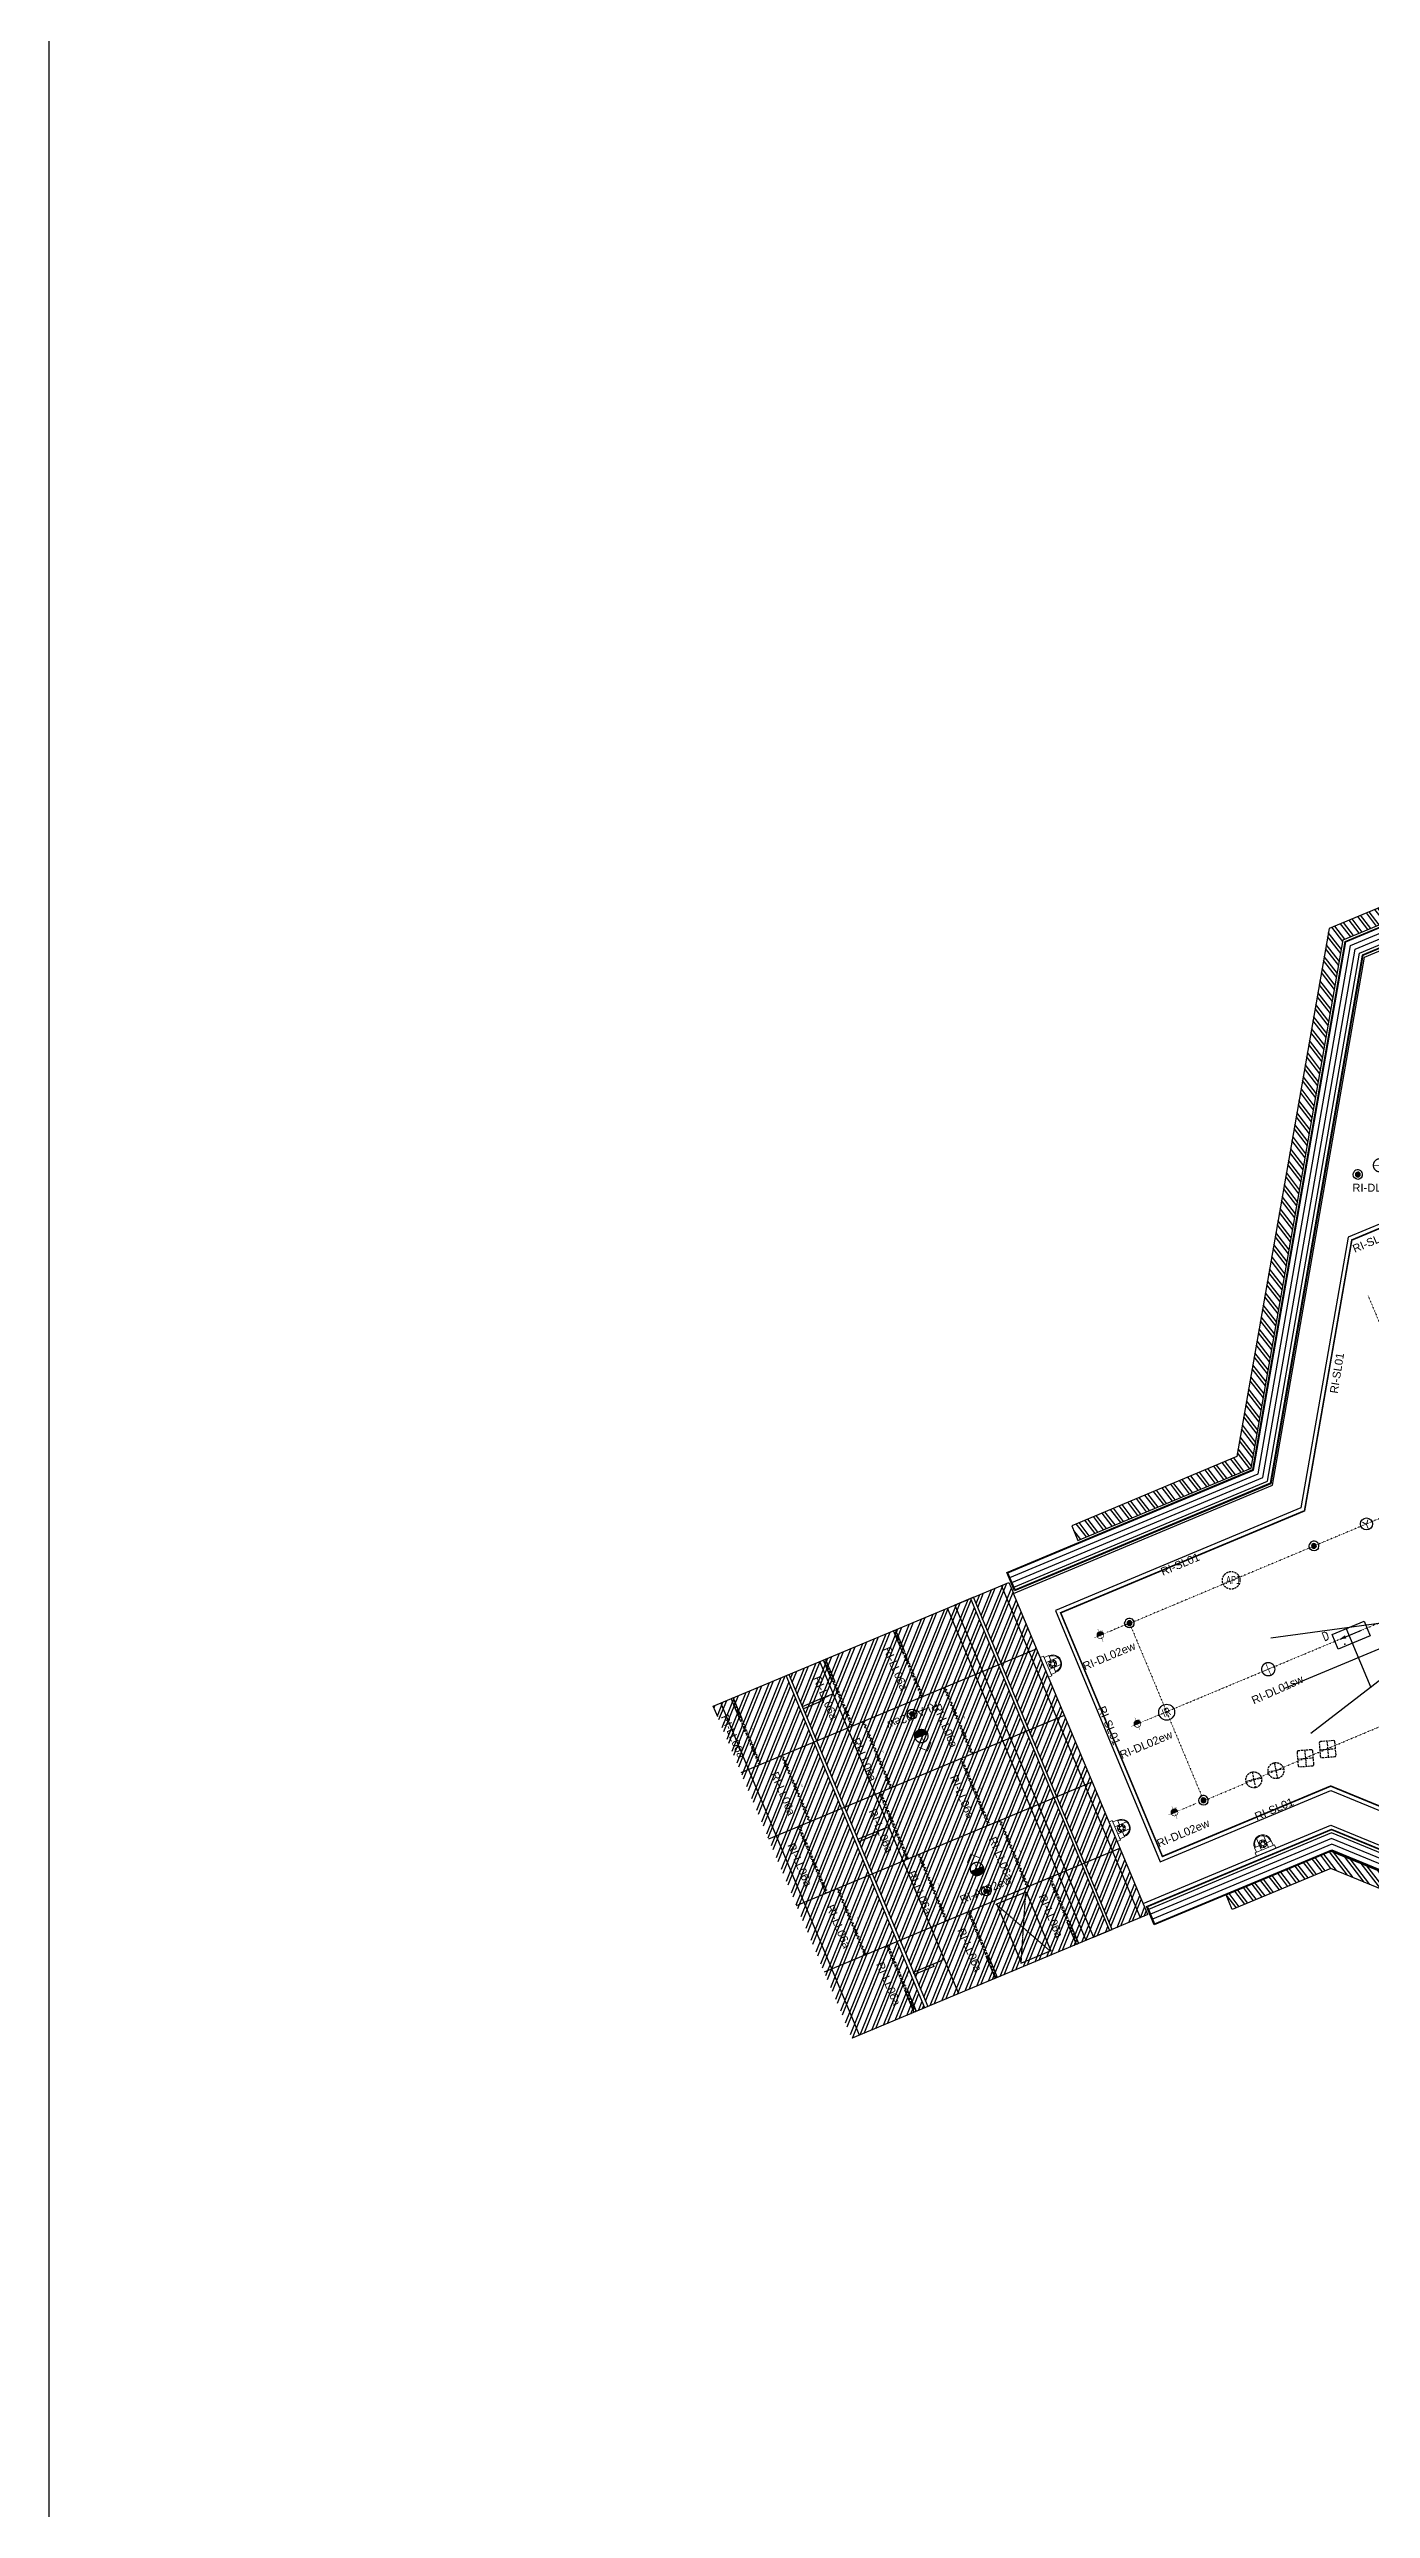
# Model space of a CAD drawing. Header units: millimetres. Extents: x 712803 to 922331, y -1382701 to -1225629.
# Drawn here: x 759855 to 776381, y -1290964 to -1260228 of the extents above; entities that cross this region are included whole.
import ezdxf
from ezdxf.enums import TextEntityAlignment as Align

# ---------------------------------------------------------------- set-up
doc = ezdxf.new("R2010")
doc.units = ezdxf.units.MM
doc.header["$LTSCALE"] = 10
doc.header["$MEASUREMENT"] = 0
for name, pattern in [('ACAD_ISO07W100', [3, 0, -3]), ('CENTER', [50.8, 31.75, -6.35, 6.35, -6.35]), ('DASH', [0.35, 0.25, -0.1])]:
    doc.linetypes.add(name, pattern=pattern)
for name, color, linetype in [('0E-LT-E', 121, 'Continuous'), ('I—平顶-投影仪、监控', 62, 'Continuous'), ('I—平顶—分格线', 8, 'Continuous'), ('I—平顶—喷淋', 21, 'Continuous'), ('I—平顶—填充01(线状)', 8, 'Continuous'), ('I—平顶—暖通', 144, 'Continuous'), ('I—平顶—消防指示灯', 62, 'Continuous'), ('I—平顶—灯具', 62, 'Continuous'), ('I—平顶—烟感', 144, 'Continuous'), ('I—平顶—设备定位尺寸标注', 232, 'Continuous'), ('I—平顶—通讯', 24, 'Continuous'), ('I—平顶—造型', 122, 'Continuous'), ('TSC_lighting', 52, 'Continuous')]:
    doc.layers.add(name, color=color, linetype=linetype)
doc.layers.add('LPA_LIGTFIXR_REF-', color=71, linetype='Continuous', plot=False)
doc.styles.add('_TEL_DIM', font='SIMPLEX', dxfattribs={"width": 0.8, "height": 3.5, "bigfont": 'HZTXT'})
doc.styles.add('ARIAL', font='arial.ttf')
doc.styles.add('hz', font='Microsoft YaHei.ttf', dxfattribs={"width": 0.8, "height": 5})
doc.styles.get("Standard").update_dxf_attribs({"font": 'arial.ttf'})
doc.styles.add('平顶图图例(客房区A2）$0$HZDX', font='ROMANS.shx', dxfattribs={"width": 0.8, "bigfont": 'hztxt.shx'})
doc.styles.add('幼圆', font='SIMYOU.TTF', dxfattribs={"width": 0.7})
doc.dimstyles.new('\\M+19557\\M+18F80', dxfattribs={"dimtxt": 2.5, "dimasz": 0.8, "dimexe": 0, "dimexo": 0, "dimgap": 1, "dimtad": 1, "dimdec": 0, "dimzin": 0, "dimdsep": 46, "dimtxsty": 'Standard', "dimblk": 'DOT', "dimcen": 1, "dimaunit": 1, "dimadec": 3, "dimazin": 0, "dimtfac": 1, "dimtdec": 0, "dimtmove": 2, "dimatfit": 3, "dimfxl": 0, "dimtolj": 1, "dimtzin": 0, "dimarcsym": 0})

# ---------------------------------------------------------------- blocks, each defined once
blk = doc.blocks.new('RI-DL01sw')
at = {"layer": 'TSC_lighting', "const_width": 16.5}
blk.add_lwpolyline([(82, 0, 0.414214), (0, 82, 0.414214), (-83, 0, 0.414214), (0, -83, 0.414214)], format="xyb", close=True, dxfattribs=at)
at = {"layer": 'TSC_lighting', "const_width": 8.25}
for points in [[(82, 0), (-83, 0)], [(0, -83), (0, 82)]]:
    blk.add_lwpolyline(points, dxfattribs=at)
at = {"layer": 'TSC_lighting', "style": 'ARIAL'}
blk.add_text('RI-DL01sw', height=100, dxfattribs=at).set_placement((0, -280), align=Align.MIDDLE_CENTER)
blk.add_text('RI-DL01sw', height=100, dxfattribs=at).set_placement((0, -280), align=Align.MIDDLE_CENTER)
blk = doc.blocks.new('pl')
blk.add_hatch(color=256).paths.add_polyline_path([(19, 0, 1), (-19, 0, 1)])
for radius in [40, 19.2]:
    blk.add_circle((0, 0), radius)
blk = doc.blocks.new('平顶图图例(客房区A2）$0$烟感')
at = {"layer": 'I—平顶—烟感', "linetype": 'Continuous'}
blk.add_circle((0, 0), 2.16, dxfattribs=at)
at = {"layer": 'I—平顶—烟感', "linetype": 'Continuous', "style": '平顶图图例(客房区A2）$0$HZDX'}
blk.add_text('Y', height=2.86, dxfattribs=at).set_placement((-1.14, -1.69))
blk = doc.blocks.new('上下喷1111')
h = blk.add_hatch(color=256)
h.dxf.hatch_style = 1
edge = h.paths.add_edge_path()
edge.add_arc((0, 0), 0.5, 0, 180)
edge.add_arc((0, 0), 0.5, 180, 360)
at = {"elevation": 0}
for points in [[(-1, 0, -1), (1, 0, 0.084041)], [(-1, 0, 1), (1, 0, -0.084041)]]:
    blk.add_lwpolyline(points, format="xyb", dxfattribs=at)
blk.add_lwpolyline([(0.5, 0, 1), (-0.5, 0, 1)], format="xyb", close=True, dxfattribs=at)
blk = doc.blocks.new('A$Cd42e4ebf')
at = {"lineweight": 0}
for p, q in [((8.8, 7.4), (0, 7.4)), ((0, 7.4), (0, 5.9)), ((0.6, 5.9), (0.6, 3.8)), ((8.2, 3.8), (8.2, 5.9)), ((8.8, 5.9), (8.8, 7.4))]:
    blk.add_line(p, q, dxfattribs=at)
for points in [[(8.8, 5.9), (0, 5.9)], [(0.6, 3.8), (2.8, 3.8)], [(2.8, 5.9), (2.8, 0.6)], [(6, 5.9), (6, 0.6)], [(8.2, 3.8), (6, 3.8)]]:
    blk.add_lwpolyline(points, dxfattribs=at)
for centre, radius in [((4.4, 3.6), 1.65), ((3.3, 4.2), 0.257), ((3.3, 3), 0.271), ((4.4, 3.6), 0.804), ((4.4, 4.8), 0.254), ((4.4, 2.3), 0.255), ((5.5, 4.1), 0.254), ((5.4, 2.9), 0.269)]:
    blk.add_circle(centre, radius, dxfattribs=at)
for radius, start, end in [(3.73, 176.0995, 3.9005), (3.4, 175.7108, 4.2892)]:
    blk.add_arc((4.4, 3.6), radius, start, end, dxfattribs=at)
blk = doc.blocks.new('*D58')
at = {"layer": 'Defpoints', "color": 0, "transparency": 16777216}
for p in [(43, 36), (43, 0), (-42, 0)]:
    blk.add_point(p, dxfattribs=at)
at = {"color": 0, "transparency": 16777216, "insert": (36, 46), "char_height": 15, "attachment_point": 5}
blk.add_mtext('\\A1;85', dxfattribs=at)
blk = doc.blocks.new('_Dot')
at = {"color": 0, "linetype": 'ByBlock', "lineweight": -2}
blk.add_line((-0.5, 0), (-1, 0), dxfattribs=at)
at = {"color": 0, "linetype": 'ByBlock', "const_width": 0.5}
blk.add_lwpolyline([(-0.25, 0, 1), (0.25, 0, 1)], format="xyb", close=True, dxfattribs=at)
blk = doc.blocks.new('WIFI1')
at = {"linetype": 'DASH', "ltscale": 10, "extrusion": (-0.131049, -0.073706, 0.988632)}
for p, q in [((-91, -39, -15), (92, 37, 15)), ((-39, 92, 2), (39, -92, -2))]:
    blk.add_line(p, q, dxfattribs=at)
blk.add_lwpolyline([(68, -109, 0.414214), (90, -91), (109, 68, 0.414214), (91, 90), (-68, 109, 0.414214), (-90, 91), (-109, -68, 0.414214), (-91, -90), (70, -109)], format="xyb", dxfattribs=at)
blk = doc.blocks.new('碗状1')
at = {"linetype": 'DASH', "ltscale": 10, "extrusion": (-0.131049, -0.073706, 0.988632)}
for p, q in [((86, 48, 15), (-86, -48, -15)), ((-49, 87), (49, -87))]:
    blk.add_line(p, q, dxfattribs=at)
blk.add_circle((0, 0), 100, dxfattribs=at)
blk = doc.blocks.new('*D1483')
at = {"layer": 'Defpoints', "color": 0, "transparency": 16777216}
for p in [(-446, 25), (454, 90), (454, 25)]:
    blk.add_point(p, dxfattribs=at)
at = {"layer": 'LPA_LIGTFIXR_REF-', "color": 0, "transparency": 16777216, "insert": (0, 123), "char_height": 15, "attachment_point": 5}
blk.add_mtext('\\A1;900', dxfattribs=at)
blk = doc.blocks.new('SH9-室内半球1080P')
for p, q in [((93, 213), (345, 213)), ((93, 147), (93, 213)), ((103, 147), (93, 147)), ((316, 150), (375, 150)), ((316, 137), (375, 137)), ((345, 170), (345, 213))]:
    blk.add_line(p, q)
for points in [[(103, 203), (316, 203), (316, 90), (103, 90)], [(316, 170), (375, 170), (375, 123), (316, 123)]]:
    blk.add_lwpolyline(points, close=True)
at = {"const_width": 5.69}
for points in [[(137, 124, -1), (143, 124, -1)], [(160, 169, -1), (166, 169, -1)], [(189, 124, 1), (183, 124, 1)]]:
    blk.add_lwpolyline(points, format="xyb", close=True, dxfattribs=at)
for centre in [(140, 124), (163, 169), (186, 124)]:
    blk.add_arc(centre, 5.69, 0, 180)
blk.add_ellipse((234, 147), major_axis=(-189, 0), ratio=0.414634)
at = {"layer": 'Defpoints', "linetype": 'ByBlock'}
for p, q in [((197, 147), (2611, 794)), ((1697, -255), (1697, 549)), ((197, 147), (2697, 147)), ((197, 147), (2611, -500))]:
    blk.add_line(p, q, dxfattribs=at)
at = {"style": 'hz', "width": 0.8}
blk.add_text('C', height=79.2, dxfattribs=at).set_placement((259, 146), align=Align.MIDDLE)
blk = doc.blocks.new('吸顶红外探测器')
blk.add_circle((15, 199), 100)
at = {"style": '幼圆', "width": 0.7}
blk.add_text('IR', height=105, dxfattribs=at).set_placement((-39, 148))
blk = doc.blocks.new('A$Ca46df362')
at = {"linetype": 'DASH', "ltscale": 10}
blk.add_circle((0, 0), 110, dxfattribs=at)
at = {"insert": (-65, 54, 0), "char_height": 100, "attachment_point": 1, "rotation": 0.6932, "style": '幼圆'}
blk.add_mtext_dynamic_manual_height_columns('AP1', width=111.92, gutter_width=1, heights=[0], dxfattribs=at)
blk = doc.blocks.new('0.001111.')
for p, q in [((-234, 0), (165, 166)), ((-133, -56), (133, 56)), ((165, 166), (241, -16)), ((-158, -183), (-234, 0)), ((241, -16), (-158, -183))]:
    blk.add_line(p, q)
for p in [(-35, 83), (199, 83), (-199, -83)]:
    blk.add_point(p)
blk.add_solid([(-75, -8), (-146, -61), (-58, -48)])
at = {"style": '_TEL_DIM', "width": 0.8}
blk.add_attdef('D', (-333, -82), '', height=106, rotation=22.686, dxfattribs=at)
at = {"style": '_TEL_DIM', "flags": 1}
blk.add_attdef('A', text='', height=0.006, rotation=202.686, dxfattribs=at).set_placement((-35, 83), align=Align.MIDDLE_CENTER)
blk = doc.blocks.new('*D1486')
at = {"layer": 'Defpoints', "color": 0, "transparency": 16777216}
for p in [(83, 69), (83, 0), (-82, 0)]:
    blk.add_point(p, dxfattribs=at)
at = {"color": 0, "transparency": 16777216, "insert": (69, 89), "char_height": 15, "attachment_point": 5}
blk.add_mtext('\\A1;165', dxfattribs=at)
blk = doc.blocks.new('*U57')
at = {"const_width": 4.25}
for points in [[(-85, 0), (85, 0)], [(0, -85), (0, 85)]]:
    blk.add_lwpolyline(points, dxfattribs=at)
at = {"const_width": 8.5}
blk.add_lwpolyline([(42.5, 0, 0.4142136), (0, 42.5, 0.4142136), (-42.5, 0, 0.4142136), (0, -42.5, 0.4142136)], format="xyb", close=True, dxfattribs=at)
dim = blk.add_linear_dim(base=(42.5, 35.7), p1=(-42.5, 0), p2=(42.5, 0), dimstyle='\\M+19557\\M+18F80', override={"dimtxt": 15, "dimgap": 5, "dimse1": 1, "dimse2": 1, "dimsd1": 1, "dimsd2": 1})
dim.commit()
dim.dimension.update_dxf_attribs({"geometry": '*D58', "text_midpoint": (35.7, 45.8), "dimtype": 160})
blk = doc.blocks.new('RI-DL02ew')
h = blk.add_hatch(color=256)
h.dxf.hatch_style = 1
h.paths.add_polyline_path([(42, 0, 1), (-43, 0)])
blk.add_line((-43, 0), (42, 0))
blk.add_arc((0, 0), 42.5, 0, 180)
blk.add_blockref('*U57', (0, 0))
at = {"style": 'ARIAL'}
blk.add_text('RI-DL02ew', height=100, dxfattribs=at).set_placement((0, -280), align=Align.MIDDLE_CENTER)
blk.add_text('RI-DL02ew', height=100, dxfattribs=at).set_placement((0, -280), align=Align.MIDDLE_CENTER)
blk = doc.blocks.new('*U1484')
h = blk.add_hatch()
h.set_pattern_fill('ANSI37', color=256, scale=10)
h.set_pattern_definition([(45, (4, 40), (-22.4506, 22.4506), []), (135, (4, 40), (-22.4506, -22.4506), [])])
h.paths.add_polyline_path([(-446, 25), (454, 25), (454, 55), (-446, 55)])
at = {"const_width": 1}
blk.add_lwpolyline([(-446, 55), (454, 55), (454, 25), (-446, 25)], close=True, dxfattribs=at)
at = {"style": 'ARIAL'}
blk.add_text('RI-LL06a', height=100, dxfattribs=at).set_placement((0, -132.3), align=Align.MIDDLE_CENTER)
at = {"layer": 'LPA_LIGTFIXR_REF-', "style": 'ARIAL'}
blk.add_text('RI-LL06a', height=100, dxfattribs=at).set_placement((0, -132.3), align=Align.MIDDLE_CENTER)
at = {"layer": 'LPA_LIGTFIXR_REF-'}
dim = blk.add_linear_dim(base=(454, 90), p1=(-446, 25), p2=(454, 25), dimstyle='\\M+19557\\M+18F80', override={"dimtxt": 15, "dimgap": 5, "dimse1": 1, "dimse2": 1, "dimsd1": 1, "dimsd2": 1}, dxfattribs=at)
dim.commit()
dim.dimension.update_dxf_attribs({"geometry": '*D1483', "text_midpoint": (0, 122.8), "dimtype": 128})
blk = doc.blocks.new('*U1487')
at = {"const_width": 16.5}
blk.add_lwpolyline([(82.5, 0, 0.4142136), (0, 82.5, 0.4142136), (-82.5, 0, 0.4142136), (0, -82.5, 0.4142136)], format="xyb", close=True, dxfattribs=at)
at = {"const_width": 8.25}
for points in [[(-82.5, 0), (82.5, 0)], [(0, -82.5), (0, 82.5)]]:
    blk.add_lwpolyline(points, dxfattribs=at)
dim = blk.add_linear_dim(base=(82.5, 69.3), p1=(-82.5, 0), p2=(82.5, 0), dimstyle='\\M+19557\\M+18F80', override={"dimtxt": 15, "dimgap": 5, "dimse1": 1, "dimse2": 1, "dimsd1": 1, "dimsd2": 1})
dim.commit()
dim.dimension.update_dxf_attribs({"geometry": '*D1486', "text_midpoint": (69.3, 88.9), "dimtype": 128})

msp = doc.modelspace()

# ---------------------------------------------------------------- hatches: boundary and pattern name
at = {"layer": 'I—平顶—填充01(线状)'}
h = msp.add_hatch(dxfattribs=at)
h.set_pattern_fill('ANSI32', color=256, scale=300, angle=60)
h.set_pattern_definition([(127.69066, (778957.56, -1301109.88), (-89.02386, -68.78228), []), (127.69066, (778964.31, -1301057.28), (-89.02386, -68.78228), [])])
h.paths.add_polyline_path([(772642.1, -1278678.9), (772719.2, -1278863.5), (774884, -1277958.7), (776036, -1271358.8), (776626.7, -1271111.9), (776549.7, -1270927.4), (775857.9, -1271216.5), (774705, -1277814.4)])
h = msp.add_hatch(dxfattribs=at)
h.set_pattern_fill('ANSI32', color=256, scale=300, angle=23)
h.paths.add_polyline_path([(771411.6, -1279572.6), (773147.5, -1283724.3), (773591.1, -1283538.8), (771855.3, -1279387.1)])
h.paths.add_polyline_path([(773112.4, -1283739), (771376.5, -1279587.2), (769105, -1280536.8), (770841, -1284688.8), (770805.9, -1284703.4), (769069.9, -1280551.4), (768159.3, -1280932.1), (769895.2, -1285084.3)])
h = msp.add_hatch(dxfattribs=at)
h.set_pattern_fill('ANSI32', color=256, scale=300, angle=60)
h.set_pattern_definition([(127.69066, (778957.56, -1301109.88), (-89.02386, -68.7823), []), (127.69066, (778964.31, -1301057.28), (-89.02386, -68.7823), [])])
h.paths.add_polyline_path([(776827.9, -1293163.6), (776988.1, -1293283.3), (779677.2, -1289685.3), (778675.9, -1287290.3), (778491.4, -1287367.4), (779448.7, -1289657.1)])
h.paths.add_polyline_path([(774648.8, -1283476.1), (774571.7, -1283291.6), (775881.9, -1282744), (776960.2, -1283186.6), (778675.9, -1287290.3), (778491.4, -1287367.4), (776805.6, -1283341), (775882.6, -1282960.5)])
at = {"layer": 'I—平顶—灯具'}
h = msp.add_hatch(color=256, dxfattribs=at)
h.dxf.hatch_style = 1
h.paths.add_polyline_path([(770837.7, -1281275.7, 1), (770685.4, -1281339.4)])
h = msp.add_hatch(color=256, dxfattribs=at)
h.dxf.hatch_style = 1
h.paths.add_polyline_path([(771379.7, -1283000.1, 1), (771532, -1282936.4)])

# ---------------------------------------------------------------- linework, layer by layer
msp.add_lwpolyline([(759855.2, -1235795.4), (841093, -1235795.4), (841093, -1382701.2), (759855.2, -1382701.2)], close=True)
at = {"layer": '0E-LT-E'}
msp.add_point((776057.7, -1280158.6, 0), dxfattribs=at)
at = {"layer": 'I—平顶—分格线'}
for p, q in [((768506.6, -1281762.8), (772202.5, -1280217.5)), ((768853.7, -1282593.1), (772549.7, -1281047.9)), ((769517.7, -1280834.7, 0), (769660.8, -1280774.9, 0)), ((769200.9, -1283423.5), (772896.9, -1281878.2)), ((770211.8, -1282495.5, 0), (770355.1, -1282435.6, 0)), ((769548, -1284253.8), (773244, -1282708.6)), ((770905.9, -1284156.3, 0), (771049.4, -1284096.3, 0))]:
    msp.add_line(p, q, dxfattribs=at)
at = {"layer": 'I—平顶—分格线', "elevation": 0}
msp.add_lwpolyline([(773498.8, -1283577.1), (771762.8, -1279424.9)], dxfattribs=at)
at = {"layer": 'I—平顶—分格线'}
for points in [[(770527.5, -1280267.2), (770411.7, -1279990.4)], [(770555.2, -1280255.6), (770439.4, -1279978.8)], [(769651.4, -1280633.8), (769535.6, -1280357)], [(769679.1, -1280622.3), (769563.3, -1280345.4)], [(769987.5, -1285045.7), (768251.5, -1280893.5)], [(768497.6, -1281115.9), (768381.8, -1280839)], [(768525.2, -1281104.3), (768409.5, -1280827.5)], [(772700.9, -1283911.2), (772585.1, -1283634.4)], [(772728.5, -1283899.7), (772612.8, -1283622.8)], [(771686.1, -1284335.5), (771570.4, -1284058.7)], [(771713.8, -1284323.9), (771598.1, -1284047.1)], [(770671.2, -1284759.8), (770555.5, -1284483)], [(770698.9, -1284748.2), (770583.1, -1284471.4)]]:
    msp.add_lwpolyline(points, dxfattribs=at)
at = {"layer": 'I—平顶—暖通'}
for points in [[(784449.3, -1267928.8), (782114.4, -1262339), (779761.7, -1263322.6), (782171.6, -1269091.8), (776281.1, -1271554.4), (775129, -1278154.3), (771926.9, -1279492.7), (771830.5, -1279262.1), (774906.3, -1277976.5), (776058.3, -1271376.6), (781936.8, -1268919), (779565.5, -1263242.1), (782194.9, -1262142.8), (784550.9, -1267782.9)], [(784456, -1267919), (782119.7, -1262325.9), (779748.6, -1263317.2), (782158.5, -1269086.4), (776272.1, -1271547.3), (775120.1, -1278147.2), (771932.3, -1279479.6), (771843.6, -1279267.4), (774915.2, -1277983.6), (776067.2, -1271383.7), (781949.9, -1268924.4), (779578.6, -1263247.4), (782189.5, -1262155.8), (784544.1, -1267792.6)], [(771893.7, -1279387.4), (775031, -1278076.1), (776183.1, -1271476.2), (782041.5, -1269027), (779637.4, -1263271.6), (782165.4, -1262214.7), (784513.6, -1267836.4)], [(771918.8, -1279447.3), (775088.9, -1278122.3), (776241, -1271522.4), (782103.5, -1269071.5), (779689.8, -1263293.1), (782143.9, -1262267), (784486.5, -1267875.3)], [(771868.6, -1279327.4), (774973.1, -1278029.8), (776125.1, -1271429.9), (781980.9, -1268981.9)], [(779044.3, -1287575.2), (777145.4, -1283033.2), (775890.8, -1282518.3), (773602.2, -1283474.6)], [(778984.4, -1287600.3), (777095.8, -1283083.1), (775891, -1282588.6), (773627.3, -1283534.5)], [(778924.4, -1287625.4), (777046.2, -1283133), (775891.2, -1282659), (773652.3, -1283594.5)]]:
    msp.add_lwpolyline(points, dxfattribs=at)
for points in [[(773575.6, -1283436.9), (775890.6, -1282469.6), (777179.7, -1282998.7), (779089.8, -1287567.1), (778859.1, -1287663.5), (776989, -1283190.6), (775891.5, -1282740.2), (773672, -1283667.6)], [(773677.4, -1283654.5), (775891.5, -1282729.3), (776996.6, -1283182.9), (778864.4, -1287650.5), (779076.7, -1287561.7), (777172.1, -1283006.3), (775890.7, -1282480.4), (773588.7, -1283442.3)]]:
    msp.add_lwpolyline(points, close=True, dxfattribs=at)
at = {"layer": 'I—平顶—设备定位尺寸标注', "color": 8, "linetype": 'ACAD_ISO07W100', "ltscale": 0.02}
for p, q in [((776345.3, -1275800.6, 0), (777822, -1279332.6)), ((773549.1, -1281119, 0), (777822, -1279332.6)), ((773362.9, -1279896.1, 0), (773086.2, -1280011.9, 0)), ((774012.2, -1282226.1, 0), (774195.7, -1282149.4))]:
    msp.add_line(p, q, dxfattribs=at)
msp.add_lwpolyline([(776940, -1278399.8), (773365.3, -1279900.8), (774291.2, -1282116.2), (778164.3, -1280485.5)], dxfattribs=at)
at = {"layer": 'I—平顶—造型'}
for p, q in [((771229.1, -1284526.4, 0), (769493.3, -1280374.4)), ((773591.1, -1283538.8, 0), (769895.1, -1285084, 0))]:
    msp.add_line(p, q, dxfattribs=at)
at = {"layer": 'I—平顶—造型', "linetype": 'DASH', "extrusion": (0.083497, 0.034909, 0.995896)}
for p, q in [((772371.7, -1283994.3, -18.1), (771695.5, -1283409.8, 18.1)), ((772063.1, -1283256.1, -18.1), (772004.2, -1284148, 18.1))]:
    msp.add_line(p, q, dxfattribs=at)
at = {"layer": 'I—平顶—造型'}
for points in [[(771913.3, -1279525.8), (775151.5, -1278170.7), (776303.3, -1271572.2), (782204.3, -1269105.1)], [(781509.5, -1286159.8), (776758.7, -1274796.4), (776098.4, -1275072.4), (775507.7, -1278456.7), (772437, -1279740.2), (773748, -1282877), (775879.5, -1281986.3), (777494.2, -1282649.1), (779510.7, -1287472.4)], [(768159.3, -1280932.1), (771855.3, -1279387.1), (771911.8, -1279522.2)], [(772821.5, -1283860.8), (771085.6, -1279708.6)], [(773591.1, -1283538.8), (771913.3, -1279525.8)], [(768215.9, -1281067.5), (768159.3, -1280932.1)], [(773533.2, -1283400.3), (775880.8, -1282419.3), (777189.1, -1282956.2)], [(778491.4, -1287367.4), (778491.4, -1287367.4), (776805.6, -1283341), (775882.6, -1282960.5), (774648.8, -1283476.1), (774571.7, -1283291.6), (775881.9, -1282744), (776960.2, -1283186.6), (778675.9, -1287290.3)]]:
    msp.add_lwpolyline(points, dxfattribs=at)
for points in [[(772642.1, -1278678.9), (772719.2, -1278863.5), (774884, -1277958.7), (776036, -1271358.8), (776626.7, -1271111.9), (776549.7, -1270927.4), (775857.9, -1271216.5), (774705, -1277814.4)], [(773112.4, -1283739.1), (773147.5, -1283724.5), (771411.4, -1279572.3), (771376.4, -1279586.9)], [(769069.9, -1280551.3), (769104.9, -1280536.7), (770841, -1284688.8), (770805.9, -1284703.4)]]:
    msp.add_lwpolyline(points, close=True, dxfattribs=at)
at = {"layer": 'I—平顶—造型', "elevation": 0}
msp.add_lwpolyline([(771377.2, -1279586.9), (771177.9, -1279670.2), (772913.7, -1283822), (773112.4, -1283739)], dxfattribs=at)
for points in [[(769517.7, -1280834.7), (769530.1, -1280864.4), (769285.6, -1280966.6), (769273.2, -1280936.9)], [(770211.8, -1282495.5), (770224.2, -1282525.2), (769979.7, -1282627.4), (769967.3, -1282597.7)], [(770905.9, -1284156.3), (770918.3, -1284186), (770673.8, -1284288.2), (770661.4, -1284258.5)]]:
    msp.add_lwpolyline(points, close=True, dxfattribs=at)
at = {"layer": 'I—平顶—造型', "extrusion": (0.083497, 0.034909, 0.995896), "elevation": 19650.5}
msp.add_lwpolyline([(-1481754.2, -216439.4), (-1482554.3, -216439.4), (-1482554.3, -216039.4), (-1481754.2, -216039.4)], close=True, dxfattribs=at)
at = {"layer": 'TSC_lighting', "linetype": 'CENTER', "ltscale": 0.01, "const_width": 20}
msp.add_lwpolyline([(779545.3, -1287425.4), (777532.3, -1282610.7), (775879.3, -1281932.2), (773774.9, -1282811.6), (772502.4, -1279767), (775552.2, -1278492.3), (776142.8, -1275108.9), (776732.1, -1274862.5), (781463.4, -1286179.1)], dxfattribs=at)
at = {"layer": 'TSC_lighting'}
for points in [[(770837.7, -1281275.7), (770685.4, -1281339.4, -1)], [(771379.7, -1283000.1), (771532, -1282936.4, -1)]]:
    msp.add_lwpolyline(points, format="xyb", close=True, dxfattribs=at)
at = {"layer": 'TSC_lighting', "const_width": 10}
for points in [[(770730.8, -1281447.8), (770838.7, -1281492.1), (770883, -1281384.1)], [(771486.7, -1282828), (771378.7, -1282783.7), (771334.4, -1282891.7)]]:
    msp.add_lwpolyline(points, dxfattribs=at)

# ---------------------------------------------------------------- block references
at = {"layer": 'I—平顶-投影仪、监控'}
for p, xscale, yscale, zscale, rotation in [((772553, -1280484.6), 29.90098722697663, 29.90098722697663, 29.90098722697663, 112.6950566302859), ((773411.9, -1282538.4), 29.90098722697662, 29.90098722697662, 29.90098722697662, 112.7482133007441), ((774866.6, -1282604.2, 0), -29.90098722697664, 29.90098722697664, 29.90098722697664, 202.6282478508656)]:
    msp.add_blockref('A$Cd42e4ebf', p, dxfattribs=dict(at, xscale=xscale, yscale=yscale, zscale=zscale, rotation=rotation))
at = {"layer": 'I—平顶-投影仪、监控', "rotation": 22.66674362676885}
msp.add_blockref('吸顶红外探测器', (773890.9, -1281198.4, 0), dxfattribs=at)
at = {"layer": 'I—平顶—喷淋', "extrusion": (7.41388e-10, -1.4776e-08, 1), "xscale": 60.00000000000065, "yscale": 60.00000000000065, "zscale": 60.00000000000065, "rotation": 158.1416134251435}
for p in [(776218.5, -1274290.5, 0), (775669.5, -1278931.8, 0), (773362.9, -1279896.1, 0), (774289, -1282110.4, 0)]:
    msp.add_blockref('上下喷1111', p, dxfattribs=at)
at = {"layer": 'I—平顶—喷淋', "xscale": 1.500000000002912, "yscale": 1.500000000002912, "zscale": 1.500000000002912, "rotation": 22.85412948940297}
for p in [(770645.8, -1281030.8), (771571.6, -1283245)]:
    msp.add_blockref('pl', p, dxfattribs=at)
at = {"layer": 'I—平顶—消防指示灯', "ltscale": 0.001, "rotation": 0.005354852547122575}
msp.add_blockref('0.001111.', (776132.4, -1280039, 0), dxfattribs=at).add_auto_attribs({'D': 'D'})
at = {"layer": 'I—平顶—灯具'}
for name, p, rotation in [('SH9-室内半球1080P', (777733.7, -1279537.6, 0), 202.6891305224123), ('*U1484', (770561, -1280411.3), 292.6448186469939), ('RI-DL02ew', (772999.7, -1280048, 0), 22.68915099830538), ('*U1484', (769684.8, -1280777.7), 292.6448186469939), ('*U1484', (771184.7, -1281126.3), 292.6448186469939), ('*U1484', (768530.5, -1281260.2), 292.6448186469939), ('RI-DL02ew', (773462.6, -1281155.1, 0), 22.68915099830538), ('*U1484', (770169.7, -1281550.4), 292.6448186469939), ('*U1487', (770761.5, -1281307.5), 202.6891509983313), ('*U1484', (769154.8, -1281974.7), 292.6448186469939), ('*U1484', (771393.4, -1282014.5), 292.6448186469939), ('*U1484', (770378.5, -1282438.8), 292.6448186469939), ('RI-DL02ew', (773925.7, -1282262.2, 0), 22.68915099830538), ('*U1484', (769363.7, -1282863.1), 292.6448186469939), ('*U1484', (771879, -1282787), 292.6448186469939), ('*U1484', (770864.1, -1283211.3), 292.6448186469939), ('*U1487', (771455.9, -1282968.2), 22.68915099833132), ('*U1484', (769849.2, -1283635.6), 292.6448186469939), ('*U1484', (772502.9, -1283501.7), 292.6448186469939), ('*U1484', (771487.5, -1283926.2), 292.6448186469939), ('*U1484', (770472.6, -1284350.5), 292.6448186469939)]:
    msp.add_blockref(name, p, dxfattribs=dict(at, rotation=rotation))
at = {"layer": 'I—平顶—烟感', "xscale": 34.72222223022212, "yscale": 34.72222223022212, "zscale": 34.72222223022212, "rotation": 22.68913179754149}
msp.add_blockref('平顶图图例(客房区A2）$0$烟感', (776326.9, -1278657.2, 0), dxfattribs=at)
at = {"layer": 'I—平顶—通讯'}
msp.add_blockref('A$Ca46df362', (774634.6, -1279361.3, 0), dxfattribs=at)
at = {"layer": 'I—平顶—通讯', "rotation": 342.1078828862142}
for name, p in [('WIFI1', (775840.6, -1281470.5, 0)), ('碗状1', (775194, -1281738.7, 0)), ('WIFI1', (775563.4, -1281585.3, 0)), ('碗状1', (774917.1, -1281854.1, 0))]:
    msp.add_blockref(name, p, dxfattribs=at)
at = {"layer": 'TSC_lighting'}
for p, rotation in [((776495.3, -1274174.8), 0.002445432844730428), ((775098.8, -1280471.2, 0), 24)]:
    msp.add_blockref('RI-DL01sw', p, dxfattribs=dict(at, rotation=rotation))

# ---------------------------------------------------------------- texts
at = {"layer": 'I—平顶—灯具', "linetype": 'CENTER', "ltscale": 0.01, "style": 'ARIAL'}
for rotation, p in [(22.80713, (776395.9, -1275124.4, 0)), (80.78769, (775957.4, -1276771.1, 0)), (22.80713, (773996.7, -1279160.5, 0)), (292.80713, (773110.5, -1281175.7, 0)), (22.80713, (775171.8, -1282219.1, 0))]:
    msp.add_text('RI-SL01', height=100, rotation=rotation, dxfattribs=at).set_placement(p, align=Align.MIDDLE_CENTER)
at = {"layer": 'I—平顶—灯具', "style": 'ARIAL'}
for rotation, p in [(202.68915, (770653.4, -1281049)), (202.68915, (770653.4, -1281049)), (22.68915, (771564, -1283226.8)), (22.68915, (771564, -1283226.8))]:
    msp.add_text('RI-AJ02ew', height=100, rotation=rotation, dxfattribs=at).set_placement(p, align=Align.MIDDLE_CENTER)

doc.saveas('drawing.dxf')
